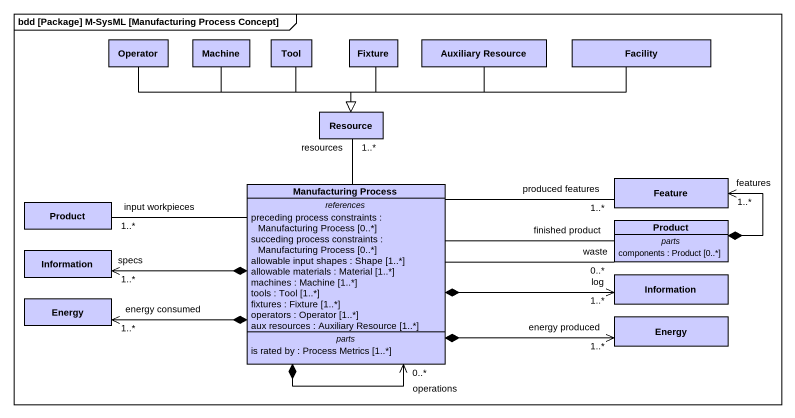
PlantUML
@startuml
mainframe bdd [Package] M-SysML [Manufacturing Process Concept]
hide circle
hide empty members
class Operator #CCCCFF
class Machine #CCCCFF
class Tool #CCCCFF
class Fixture #CCCCFF
class "Auxiliary Resource" as Auxiliary_Resource #CCCCFF
class Facility #CCCCFF
class Resource #CCCCFF
class Feature #CCCCFF
class Product #CCCCFF
class "Manufacturing Process" as Manufacturing_Process #CCCCFF {
  -- references --
  preceding process constraints : Manufacturing Process [0..*]
  succeding process constraints : Manufacturing Process [0..*]
  allowable input shapes : Shape [1..*]
  allowable materials : Material [1..*]
  machines : Machine [1..*]
  tools : Tool [1..*]
  fixtures : Fixture [1..*]
  operators : Operator [1..*]
  aux resources : Auxiliary Resource [1..*]
  -- parts --
  is rated by : Process Metrics [1..*]
}
class "Product" as Product_2 #CCCCFF {
  -- parts --
  components : Product [0..*]
}
class Information #CCCCFF
class Energy #CCCCFF
class "Information" as Information_2 #CCCCFF
class "Energy" as Energy_2 #CCCCFF
Operator -right-|> Resource
Machine -right-|> Resource
Tool --|> Resource
Fixture --|> Resource
Auxiliary_Resource -left-|> Resource
Facility -left-|> Resource
Product "input workpieces\n1..*" -right- Manufacturing_Process
Manufacturing_Process -up- "resources\n1..*" Resource
Manufacturing_Process -right- "produced features\n1..*" Feature
Manufacturing_Process *--> "operations\n0..*" Manufacturing_Process
Manufacturing_Process -right- "finished product" Product_2
Manufacturing_Process -right- "waste\n0..*" Product_2
Manufacturing_Process *-left-> "specs\n1..*" Information
Manufacturing_Process *-left-> "energy consumed\n1..*" Energy
Manufacturing_Process *-right-> "log\n1..*" Information_2
Manufacturing_Process *-right-> "energy produced\n1..*" Energy_2
Product_2 *-up-> "features\n1..*" Feature
@enduml
